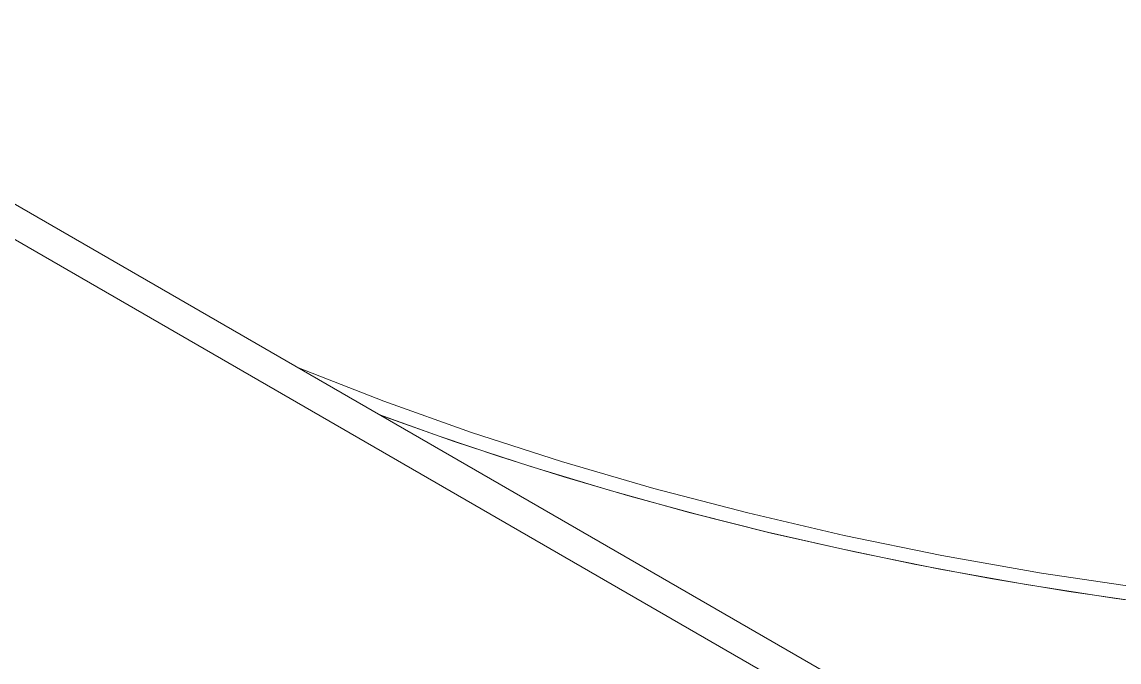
# Model space of a CAD drawing. Header units: millimetres. Extents: x 8434 to 10928, y 788 to 2545.
# Drawn here: x 10577.4 to 10641.8, y 2047.3 to 2084.9 of the extents above; entities that cross this region are included whole.
import ezdxf

# ---------------------------------------------------------------- set-up
doc = ezdxf.new("R2010")
doc.units = ezdxf.units.MM
doc.layers.add('ZANO_R', color=7, linetype='Continuous', lineweight=0)

msp = doc.modelspace()

# ---------------------------------------------------------------- linework, layer by layer
at = {"layer": 'ZANO_R'}
for p, q in [((10638.851, 2036.388), (10554.77, 2084.933)), ((10571.586, 2077.304), (10640.653, 2037.429)), ((10593.603, 2064.593), (10598.625, 2062.634)), ((10598.625, 2062.634), (10603.786, 2060.799)), ((10598.399, 2061.824), (10601.878, 2060.573)), ((10602.772, 2060.262), (10598.407, 2061.819)), ((10603.786, 2060.799), (10609.08, 2059.09)), ((10601.878, 2060.573), (10605.485, 2059.357)), ((10607.26, 2058.786), (10602.772, 2060.262)), ((10605.485, 2059.357), (10609.219, 2058.181)), ((10611.867, 2057.395), (10607.26, 2058.786)), ((10609.08, 2059.09), (10614.498, 2057.51)), ((10609.219, 2058.181), (10613.082, 2057.049)), ((10616.584, 2056.092), (10611.867, 2057.395)), ((10614.498, 2057.51), (10620.035, 2056.061)), ((10613.082, 2057.049), (10617.072, 2055.966)), ((10621.404, 2054.883), (10616.584, 2056.092)), ((10617.072, 2055.966), (10621.19, 2054.936)), ((10620.035, 2056.061), (10625.684, 2054.746)), ((10621.19, 2054.936), (10625.434, 2053.964)), ((10626.318, 2053.771), (10621.404, 2054.883)), ((10625.684, 2054.746), (10631.437, 2053.568)), ((10625.434, 2053.964), (10629.802, 2053.056)), ((10631.319, 2052.76), (10626.318, 2053.771)), ((10631.437, 2053.568), (10637.288, 2052.529)), ((10629.802, 2053.056), (10634.292, 2052.216)), ((10636.397, 2051.852), (10631.319, 2052.76)), ((10634.292, 2052.216), (10638.901, 2051.449)), ((10637.288, 2052.529), (10644.66, 2051.439)), ((10641.541, 2051.051), (10636.397, 2051.852)), ((10638.901, 2051.449), (10643.625, 2050.761)), ((10646.742, 2050.358), (10641.541, 2051.051))]:
    msp.add_line(p, q, dxfattribs=at)

doc.saveas('drawing.dxf')
